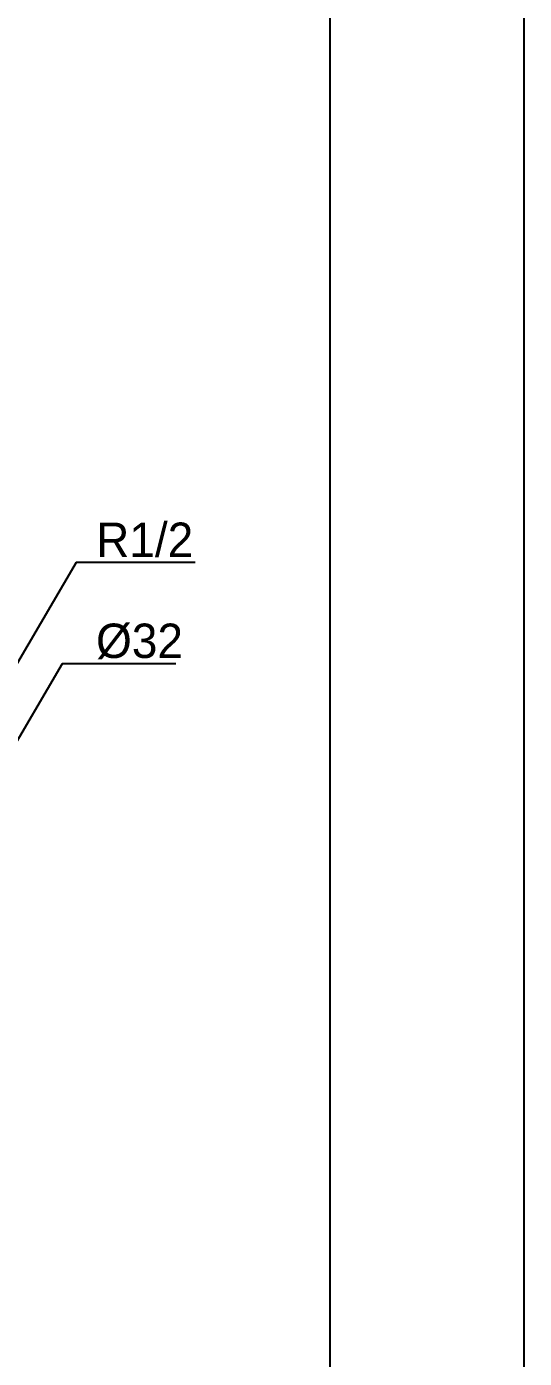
# Model space of a CAD drawing. Header units: millimetres. Extents: x 12282 to 14707, y -519 to 2912.
# Drawn here: x 14302 to 14707, y 350 to 1435 of the extents above; entities that cross this region are included whole.
import ezdxf
from ezdxf.lldxf.tags import DXFTag

# ---------------------------------------------------------------- set-up
doc = ezdxf.new("R2010")
doc.units = ezdxf.units.MM
doc.header["$LTSCALE"] = 0.2
doc.layers.add('1', color=1, linetype='Continuous')
doc.layers.add('YA', color=7, linetype='Continuous')
doc.layers.add('LINE', color=7, linetype='Continuous', lineweight=25)
doc.styles.add('h', font='', dxfattribs={"height": 28})
doc.styles.get('h').set_extended_font_data('Haansoft Batang')
tags = doc.linetypes.add('Amconstr', pattern=[9999, 9999, 0]).pattern_tags.tags
tags[6:7] = [DXFTag(74, 4), DXFTag(75, 0), DXFTag(340, '0'), DXFTag(46, 1.0), DXFTag(50, 0.0), DXFTag(44, 0.0), DXFTag(45, 0.0)]
tags[4:5] = [DXFTag(74, 4), DXFTag(75, 0), DXFTag(340, '0'), DXFTag(46, 1.0), DXFTag(50, 0.0), DXFTag(44, 0.0), DXFTag(45, 0.0)]

msp = doc.modelspace()

# ---------------------------------------------------------------- linework, layer by layer
at = {"layer": '1', "color": 0}
for p, q in [((14342.1, 998.6, 0.1), (14283.9, 899.2, 0.1)), ((14438.8, 998.6, 0.1), (14342.1, 998.6, 0.1)), ((14330.7, 916, 0.1), (14283.7, 835.8, 0.1)), ((14423.1, 916, 0.1), (14330.7, 916, 0.1))]:
    msp.add_line(p, q, dxfattribs=at)
at = {"layer": 'LINE', "linetype": 'Amconstr'}
msp.add_line((14548.9, -376.3), (14548.9, 2791.7), dxfattribs=at)
at = {"layer": 'YA', "color": 0}
msp.add_lwpolyline([(12281.5, -518.7), (14707, -518.7), (14707, 2911.6), (12281.5, 2911.6)], close=True, dxfattribs=at)

# ---------------------------------------------------------------- texts
at = {"layer": '1', "color": 0, "char_height": 28, "attachment_point": 5, "style": 'h'}
for s, insert in [('R1/2', (14397.8, 1016.9, 0.1)), ('%%C32', (14393.6, 934.3, 0.1))]:
    msp.add_mtext(s, dxfattribs=dict(at, insert=insert))

doc.saveas('drawing.dxf')
